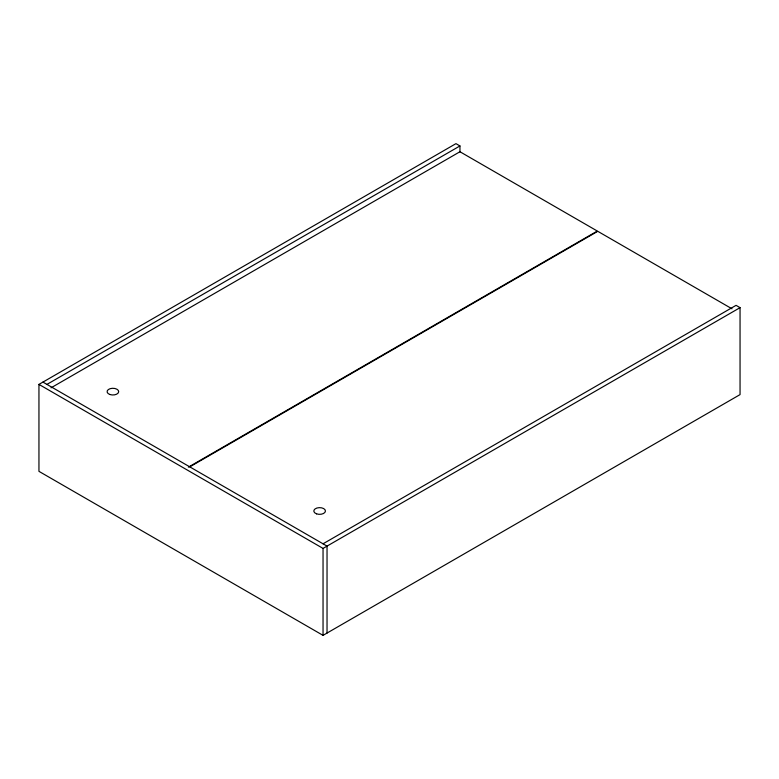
<?xml version="1.0" encoding="UTF-8"?>
<svg xmlns="http://www.w3.org/2000/svg" width="779" height="779" viewBox="0 0 779 779"><rect width="100%" height="100%" fill="white"/><g stroke="black" fill="none" stroke-linecap="round" stroke-linejoin="round"><path stroke-width="1.17" d="M323.042 543.8L736.058 305.349L740.05 307.656L740.05 394.602L323.042 635.362L38.95 471.344L38.95 384.398L455.958 143.638L459.951 145.946L459.951 151.983M46.935 384.398L459.951 145.946M51.015 387.835L459.951 151.739L597.318 231.051L188.382 467.147M189.891 466.806L597.775 231.314L731.997 308.805M38.95 384.398L323.042 548.416L740.05 307.656M42.942 382.09L327.034 546.108L327.034 633.054M323.042 548.416L323.042 635.362M316.566 513.848A5.813 3.359 0 0 0 325.437 511.092A5.813 3.359 0 0 0 316.878 508.035A5.813 3.359 0 0 0 316.566 513.848M109.829 394.486A5.813 3.359 0 0 0 118.7 391.74A5.813 3.359 0 0 0 110.141 388.682A5.813 3.359 0 0 0 109.829 394.486"/></g></svg>
